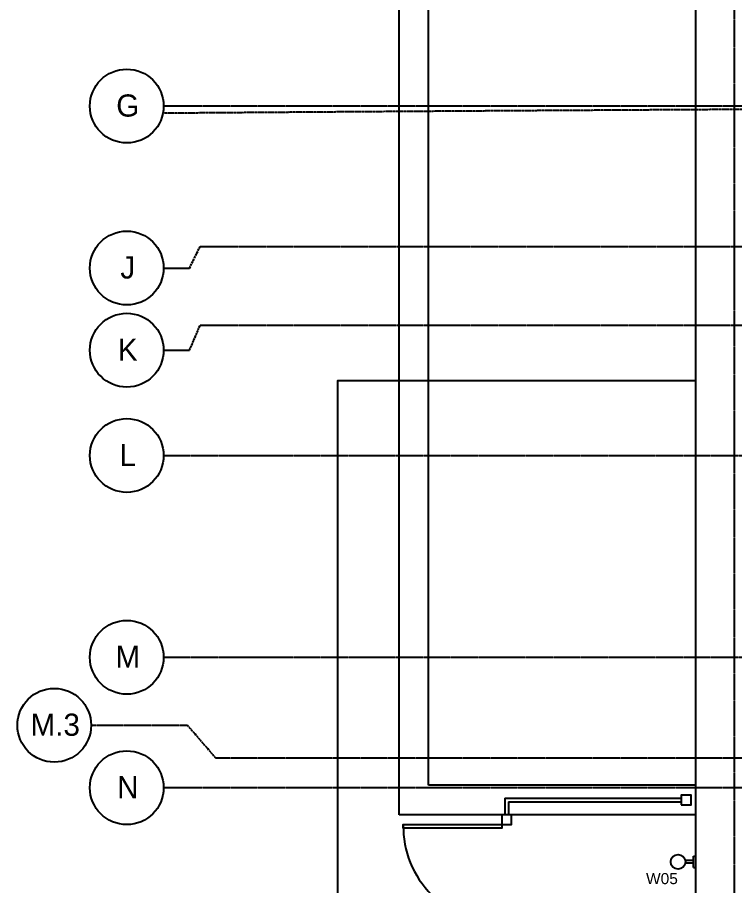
# Model space of a CAD drawing. Header units: inches. Extents: x 1442 to 5389, y 34 to 2400.
# Drawn here: x 1521 to 1812.8, y 1110.8 to 1463.6 of the extents above; entities that cross this region are included whole.
import ezdxf
from ezdxf.enums import TextEntityAlignment as Align
from ezdxf.xclip import XClip

# ---------------------------------------------------------------- set-up
doc = ezdxf.new("R2010")
doc.units = ezdxf.units.IN
doc.header["$MEASUREMENT"] = 0
doc.header["$XCLIPFRAME"] = 2
doc.linetypes.add('CENTER2', pattern=[1.125, 0.75, -0.125, 0.125, -0.125])
doc.linetypes.add('DASHDOT2', pattern=[0.5, 0.25, -0.125, 0, -0.125])
for name, color, linetype in [('000-sketch HVAC', 31, 'Continuous'), ('130451-00_RCP-FLR-00$0$_0_Objects', 8, 'Continuous'), ('130451-00_RCP-FLR-00$0$A-Clng-Fixture', 8, 'Continuous'), ('A-Flor-Hral', 7, 'Continuous'), ('A-Grid(SmallScale)', 11, 'CENTER2'), ('A-Site-low walls', 1, 'Continuous'), ('S-Foundation', 7, 'Continuous'), ('S-Grid-Iden', 7, 'Continuous')]:
    doc.layers.add(name, color=color, linetype=linetype)
doc.layers.add('Zoning Envelope', color=7, linetype='DASHDOT2', true_color=0xaa0061)
doc.styles.add('130451-00_RCP-FLR-00$0$Standard', font='arial.ttf')

# ---------------------------------------------------------------- blocks, each defined once
blk = doc.blocks.new('Column Bubble')
blk.add_circle((-0.0042, -0.0024), 0.1562)
blk.add_attdef('XX', text='', height=0.0938).set_placement((0, 0), align=Align.MIDDLE_CENTER)
blk = doc.blocks.new('areaway fence')
for p, q in [((-75.76, 20.75), (-4, 20.75)), ((-75.76, 20.75), (-75.76, 14)), ((-74.26, 19.25), (-4, 19.25)), ((-74.26, 19.25), (-74.26, 14))]:
    blk.add_line(p, q)
for points in [[(-4, 18), (0, 18), (0, 22), (-4, 22)], [(-77.01, 10), (-73.01, 10), (-73.01, 14), (-77.01, 14)], [(-77.01, 10), (-77.01, 8.5), (-117.01, 8.5), (-117.01, 10)]]:
    blk.add_lwpolyline(points, close=True)
blk.add_arc((-77.76, 9.25), 39.26, 178.9053, 271.0947)
blk = doc.blocks.new('Davis park ex stairs')
at = {"layer": 'A-Site-low walls'}
for p, q in [((378.67, 209.11), (378.67, 968.08)), ((390.67, 221.11), (390.67, 956.08)), ((499.43, 221.11), (390.67, 221.11)), ((499.43, 209.11), (378.67, 209.11))]:
    blk.add_line(p, q, dxfattribs=at)
blk = doc.blocks.new('130451-00_RCP-FLR-00$0$CYLINDER WALL LIGHT')
for p, q in [((-0.5, 1), (-0.5, 4.29)), ((0.5, 1), (0.5, 4.29)), ((-2.25, 1), (2.25, 1)), ((-2.25, 1), (-2.25, 0)), ((-2.25, 0), (2.25, 0)), ((2.25, 1), (2.25, 0))]:
    blk.add_line(p, q)
blk.add_circle((0.01, 7.25), 3)
at = {"style": '130451-00_RCP-FLR-00$0$Standard'}
blk.add_attdef('WXX', (-6.36, 12), '', height=4.5, dxfattribs=at)
blk = doc.blocks.new('130451-00_RCP-FLR-00$0$Ceiling Plan Ground Level')
at = {"layer": '130451-00_RCP-FLR-00$0$A-Clng-Fixture'}
ref = blk.add_blockref('130451-00_RCP-FLR-00$0$CYLINDER WALL LIGHT', (216.5, -1250.86), dxfattribs=dict(at, rotation=90))
ref.add_attrib('WXX', 'W05', (196.22, -1259.92), dxfattribs={"layer": '0', "height": 4.5, "style": '130451-00_RCP-FLR-00$0$Standard'})

msp = doc.modelspace()

# ---------------------------------------------------------------- linework, layer by layer
at = {"layer": 'A-Grid(SmallScale)'}
for p, q in [((1812.5, 2370.32), (1812.5, 491.06)), ((5388.5, 1427.58), (1580.5, 1427.58)), ((1595.39, 1370.58), (5388.5, 1370.58)), ((1595.39, 1338.58), (5388.5, 1338.58)), ((1580.5, 1285.58), (5388.5, 1285.58)), ((1580.5, 1203.58), (5388.5, 1203.58)), ((5388.5, 1162.58), (1601.75, 1162.58)), ((5388.5, 1150.58), (1580.5, 1150.58))]:
    msp.add_line(p, q, dxfattribs=at)
for points in [[(1580.5, 1361.77), (1591.04, 1361.77), (1595.39, 1370.58)], [(1580.5, 1328.36), (1591.04, 1328.36), (1595.39, 1338.58)], [(1551, 1175.96), (1590.19, 1175.96), (1601.75, 1162.58)]]:
    msp.add_lwpolyline(points, dxfattribs=at)
at = {"layer": 'S-Foundation'}
msp.add_line((1797, 929.58), (1797, 2065.69), dxfattribs=at)
at = {"layer": 'Zoning Envelope'}
msp.add_lwpolyline([(5388.5, 1427.58), (2320.5, 1427.58, 0.000426), (2187.15, 1427.47, 0.001551), (1580.5, 1424.66, 0.001255)], format="xyb", dxfattribs=at)

# ---------------------------------------------------------------- block references
at = {"layer": '000-sketch HVAC', "transparency": 33554687}
msp.add_blockref('Davis park ex stairs', (1297.57, 930.47), dxfattribs=at)
at = {"layer": '130451-00_RCP-FLR-00$0$_0_Objects'}
ref = msp.add_blockref('130451-00_RCP-FLR-00$0$Ceiling Plan Ground Level', (1580.5, 2371.32), dxfattribs=at)
XClip(ref).set_block_clipping_path([(70.6875, -1798.7428022054), (216.5000000148, -1055.4375006824)])
at = {"layer": 'A-Flor-Hral'}
msp.add_blockref('areaway fence', (1795, 1125.58), dxfattribs=at)
at = {"layer": 'S-Grid-Iden', "xscale": 96, "yscale": 96, "zscale": 96}
for p, values in [((1565.91, 1427.81), {'XX': 'G'}), ((1565.91, 1362), {'XX': 'J'}), ((1565.91, 1328.6), {'XX': 'K'}), ((1565.91, 1285.81), {'XX': 'L'}), ((1565.91, 1203.81), {'XX': 'M'}), ((1536.41, 1176.19), {'XX': 'M.3'}), ((1565.91, 1150.81), {'XX': 'N'})]:
    msp.add_blockref('Column Bubble', p, dxfattribs=at).add_auto_attribs(values)

doc.saveas('drawing.dxf')
